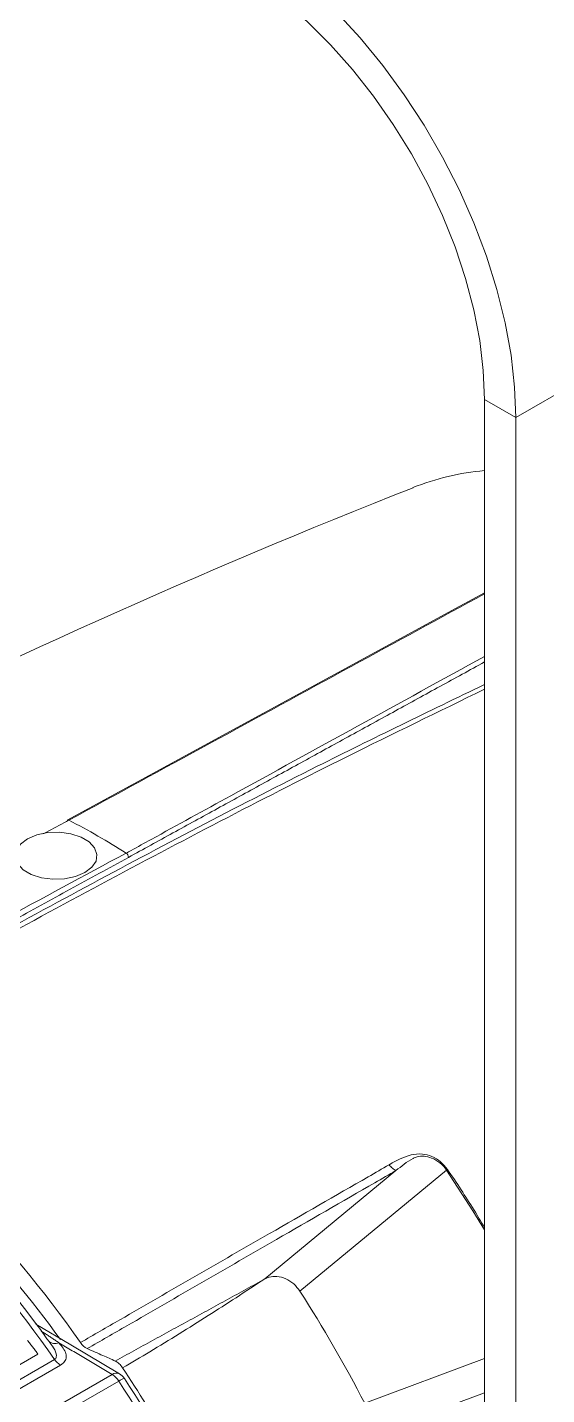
# Model space of a CAD drawing. Extents: x 11 to 120, y 2 to 94.
# Drawn here: x 89.46 to 91.67, y 75.64 to 81.46 of the extents above; entities that cross this region are included whole.
import ezdxf

# ---------------------------------------------------------------- set-up
doc = ezdxf.new("R2010")
doc.units = 0
doc.header["$MEASUREMENT"] = 0
doc.linetypes.add('SLD-Solid', pattern=[0])
doc.layers.add('OBJECT', color=7, linetype='CONTINUOUS')

msp = doc.modelspace()

# ---------------------------------------------------------------- linework, layer by layer
at = {"layer": 'OBJECT', "color": 7, "linetype": 'SLD-Solid', "lineweight": 15}
for p, q in [((91.5371, 79.7995), (92.421, 80.3097)), ((91.5371, 79.7995), (91.4041, 79.8762)), ((91.4041, 72.8409), (91.4041, 79.8762)), ((91.5371, 72.7375), (91.5371, 79.7995)), ((90.4703, 76.1349), (91.0275, 76.5959)), ((90.6198, 76.0827), (91.2427, 76.5976)), ((89.215, 75.6471), (89.5061, 75.8152)), ((90.8948, 75.6064), (91.4041, 75.7959)), ((89.1564, 75.5497), (89.5767, 75.7924)), ((89.6023, 75.7681), (89.1902, 75.5302)), ((89.3341, 75.4472), (89.8213, 75.7284)), ((89.8493, 75.7007), (89.367, 75.4223)), ((90.8653, 75.4508), (91.4041, 75.6511))]:
    msp.add_line(p, q, dxfattribs=at)
at = {"layer": 'OBJECT', "color": 7, "linetype": 'SLD-Solid', "lineweight": 15, "flags": 128}
for points in [[(91.5371, 79.7995), (91.532, 79.9296), (91.5168, 80.0645), (91.4915, 80.203), (91.4565, 80.3439), (91.4119, 80.4861), (91.3583, 80.6283), (91.296, 80.7693), (91.2256, 80.9079), (91.1476, 81.0429), (91.0628, 81.1732), (90.9718, 81.2976), (90.8755, 81.4152), (90.7747, 81.5248), (90.6701, 81.6256), (90.5628, 81.7167), (90.4536, 81.7974), (90.3435, 81.8668)], [(91.4041, 79.8762), (91.399, 79.9992), (91.3838, 80.1269), (91.3585, 80.2581), (91.3234, 80.3915), (91.2789, 80.5259), (91.2254, 80.6599), (91.1634, 80.7922), (91.0935, 80.9216), (91.0164, 81.0469), (90.9327, 81.1667), (90.8435, 81.2801), (90.7494, 81.3858), (90.6514, 81.4828), (90.5504, 81.5703), (90.4474, 81.6474), (90.3435, 81.7133)], [(91.4041, 79.054), (91.2997, 78.997), (89.6307, 78.0874)], [(89.6185, 77.837), (89.5691, 77.8353), (89.5208, 77.8417), (89.4777, 77.8556), (89.443, 77.8761), (89.4198, 77.9013), (89.4098, 77.9293), (89.4139, 77.9577), (89.4317, 77.9844), (89.4617, 78.0071), (89.5017, 78.0239), (89.5482, 78.0336), (89.5976, 78.0354), (89.6458, 78.029), (89.689, 78.015), (89.7236, 77.9946), (89.7469, 77.9694), (89.7569, 77.9414), (89.7528, 77.9129), (89.735, 77.8863), (89.7049, 77.8636), (89.665, 77.8467), (89.6185, 77.837)], [(91.4041, 76.3435), (91.3549, 76.4254), (91.2427, 76.5976), (91.2427, 76.5976), (91.2427, 76.5976)], [(89.8527, 75.7308), (89.6456, 75.8548), (89.4973, 75.9424)], [(89.5304, 75.8986), (89.5306, 75.8987), (89.5385, 75.9014)], [(89.5592, 75.8608), (89.5537, 75.8684), (89.5443, 75.8807)]]:
    msp.add_lwpolyline(points, dxfattribs=at)
at = {"layer": 'OBJECT', "color": 7, "linetype": 'SLD-Solid', "lineweight": 15}
for centre, radius, start, end in [((91.5029, 78.4825), 1.0961, 95.17015, 111.59708), ((102.3514, 50.9434), 30.694, 111.50328, 116.92836), ((89.6336, 78.0806), 0.00731, 57.82828, 114.37427), ((89.6336, 78.0805), 0.00741, 58.14785, 113.10394), ((88.1727, 75.2684), 3.1763, 57.46806, 62.53732), ((89.868, 77.9279), 0.0225, 1.37921, 55.21525), ((89.8679, 77.9276), 0.0228, 2.1917, 55.36825), ((89.8844, 77.94), 0.0131, 298.02342, 298.77661), ((85.7864, 73.1487), 4.7523, 34.85082, 54.53693), ((85.7813, 73.1788), 4.6326, 35.67905, 54.65768), ((85.6196, 73.0387), 4.8209, 34.83321, 53.88575), ((85.7387, 73.0813), 4.7684, 35.89499, 51.02919), ((91.1212, 76.8217), 0.2549, 298.46867, 299.67146), ((85.5341, 72.8289), 6.0375, 27.38935, 32.61065), ((89.5784, 75.9028), 0.0425, 228.40272, 292.5518), ((89.7497, 75.9071), 0.0765, 213.9613, 243.61633), ((89.6463, 75.8401), 0.0843, 214.44549, 238.55481), ((84.8223, 72.418), 6.0486, 26.49364, 33.50636), ((89.8394, 75.7028), 0.0314, 64.16886, 125.22665), ((89.7759, 75.6547), 0.0866, 32.04945, 58.32904), ((89.8851, 75.6543), 0.0586, 101.65996, 127.67902), ((84.7659, 72.3854), 6.0689, 26.94751, 33.11139), ((89.8213, 75.6778), 0.062, 33.11529, 59.15121), ((84.8285, 72.4216), 6.0228, 26.94699, 33.11191)]:
    msp.add_arc(centre, radius, start, end, dxfattribs=at)
for points, knots in [([(91.4041, 79.0497), (91.2152, 78.9467), (90.6263, 78.6258), (90.0374, 78.3048), (89.6375, 78.0868)], [0, 0, 0, 0, 0.320883, 1, 1, 1, 1]), ([(89.8808, 77.9464), (89.8879, 77.9502), (89.9232, 77.9696), (90.0713, 78.051), (90.572, 78.326), (91.0445, 78.5855), (91.4041, 78.783)], [0, 0, 0, 0, 0.013895, 0.069476, 0.291801, 1, 1, 1, 1]), ([(88.5991, 77.1839), (88.6603, 77.2192), (89.0397, 77.4378), (89.7379, 77.8219), (90.6121, 78.281), (91.1672, 78.5494), (91.4041, 78.664)], [0, 0, 0, 0, 0.065376, 0.40573, 0.74633, 1, 1, 1, 1]), ([(91.4041, 78.6435), (91.2091, 78.5487), (90.6768, 78.2901), (89.806, 77.8362), (89.0634, 77.4281), (88.6588, 77.195), (88.592, 77.1564)], [0, 0, 0, 0, 0.208317, 0.568374, 0.928723, 1, 1, 1, 1]), ([(89.6375, 78.0868), (89.6304, 78.0831), (89.5951, 78.0643), (89.5583, 78.045), (89.5285, 78.029), (89.527, 78.0282)], [0, 0, 0, 0, 0.192155, 0.960778, 1, 1, 1, 1]), ([(88.8985, 77.4075), (88.9055, 77.4115), (88.9408, 77.4314), (89.089, 77.5147), (89.4094, 77.6931), (89.7015, 77.8501), (89.8808, 77.9464)], [0, 0, 0, 0, 0.021546, 0.107731, 0.452475, 1, 1, 1, 1]), ([(89.6863, 75.8643), (89.7424, 75.8968), (89.9054, 75.9908), (90.1206, 76.115), (90.3322, 76.2369), (90.5782, 76.3786), (90.8005, 76.5065), (90.9692, 76.6036), (90.999, 76.6208)], [0, 0, 0, 0, 0.126792, 0.368017, 0.488638, 0.609261, 0.930911, 1, 1, 1, 1]), ([(90.999, 76.6208), (90.9999, 76.6213), (91.029, 76.638), (91.0722, 76.6617), (91.1364, 76.6696), (91.1808, 76.6581), (91.2192, 76.6348), (91.238, 76.6118), (91.2474, 76.6002)], [0, 0, 0, 0, 0.01186, 0.400274, 0.577865, 0.721206, 0.860697, 1, 1, 1, 1]), ([(90.999, 76.6208), (91.0034, 76.6154), (91.0122, 76.6046), (91.0225, 76.5989), (91.0276, 76.596)], [0, 0, 0, 0, 0.5, 1, 1, 1, 1]), ([(91.2427, 76.5976), (91.2427, 76.5976), (91.235, 76.6092), (91.2156, 76.6301), (91.1815, 76.6508), (91.1559, 76.6567), (91.1303, 76.6577), (91.1144, 76.654), (91.0879, 76.6419), (91.0622, 76.6233), (91.0391, 76.6052), (91.0275, 76.5959), (91.0275, 76.5959)], [0, 0, 0, 0, 0.000008, 0.138336, 0.276648, 0.396795, 0.417207, 0.570266, 0.591197, 0.794579, 0.999992, 1, 1, 1, 1]), ([(91.0276, 76.596), (90.9978, 76.5788), (90.8292, 76.4815), (90.6073, 76.3534), (90.3616, 76.2114), (90.1501, 76.0893), (89.935, 75.9651), (89.7719, 75.871), (89.7157, 75.8385)], [0, 0, 0, 0, 0.069093, 0.390745, 0.511364, 0.631984, 0.873208, 1, 1, 1, 1]), ([(91.2474, 76.6002), (91.2855, 76.5434), (91.3396, 76.4626), (91.3894, 76.3788), (91.4041, 76.354)], [0, 0, 0, 0, 0.704536, 1, 1, 1, 1]), ([(90.6198, 76.0827), (90.6114, 76.0936), (90.5945, 76.1153), (90.5596, 76.1376), (90.5228, 76.1477), (90.4919, 76.1452), (90.4763, 76.1378), (90.4703, 76.1349)], [0, 0, 0, 0, 0.217939, 0.435238, 0.661578, 0.868608, 1, 1, 1, 1]), ([(90.4703, 76.1349), (90.4295, 76.1084), (90.3495, 76.0561), (90.2282, 75.9781), (90.1062, 75.9012), (89.9853, 75.8269), (89.9044, 75.7796), (89.8658, 75.757)], [0, 0, 0, 0, 0.206019, 0.404831, 0.608657, 0.812864, 1, 1, 1, 1]), ([(89.5767, 75.7924), (89.5784, 75.7937), (89.5822, 75.7966), (89.5849, 75.8048), (89.5829, 75.823), (89.5727, 75.8427), (89.5616, 75.8569), (89.5588, 75.8605)], [0, 0, 0, 0, 0.082281, 0.184661, 0.35855, 0.835914, 1, 1, 1, 1]), ([(89.5947, 75.8636), (89.6074, 75.8485), (89.625, 75.8275), (89.6268, 75.7978), (89.6194, 75.7802), (89.6072, 75.7716), (89.6023, 75.7681)], [0, 0, 0, 0, 0.484963, 0.675899, 0.868393, 1, 1, 1, 1]), ([(89.7157, 75.8385), (89.7379, 75.8287), (89.7774, 75.8111), (89.8169, 75.7935), (89.8343, 75.7857)], [0, 0, 0, 0, 0.56, 1, 1, 1, 1]), ([(89.8658, 75.757), (89.861, 75.7633), (89.8514, 75.7761), (89.84, 75.7825), (89.8343, 75.7857)], [0, 0, 0, 0, 0.49976, 1, 1, 1, 1])]:
    msp.add_open_spline(points, degree=3, knots=knots, dxfattribs=at)
for points in [[(91.4041, 78.7597), (89.8906, 77.9285)], [(89.8905, 77.9284), (88.9016, 77.3858)], [(91.0275, 76.5959), (91.0276, 76.596)], [(89.8343, 75.7857), (90.4703, 76.1349)], [(89.5201, 75.9125), (89.5385, 75.9014)], [(89.4609, 75.8736), (89.5061, 75.8152)], [(89.5385, 75.9014), (89.5947, 75.8636)], [(89.8213, 75.7284), (89.5947, 75.8636)]]:
    msp.add_open_spline(points, degree=1, dxfattribs=at)

doc.saveas('drawing.dxf')
